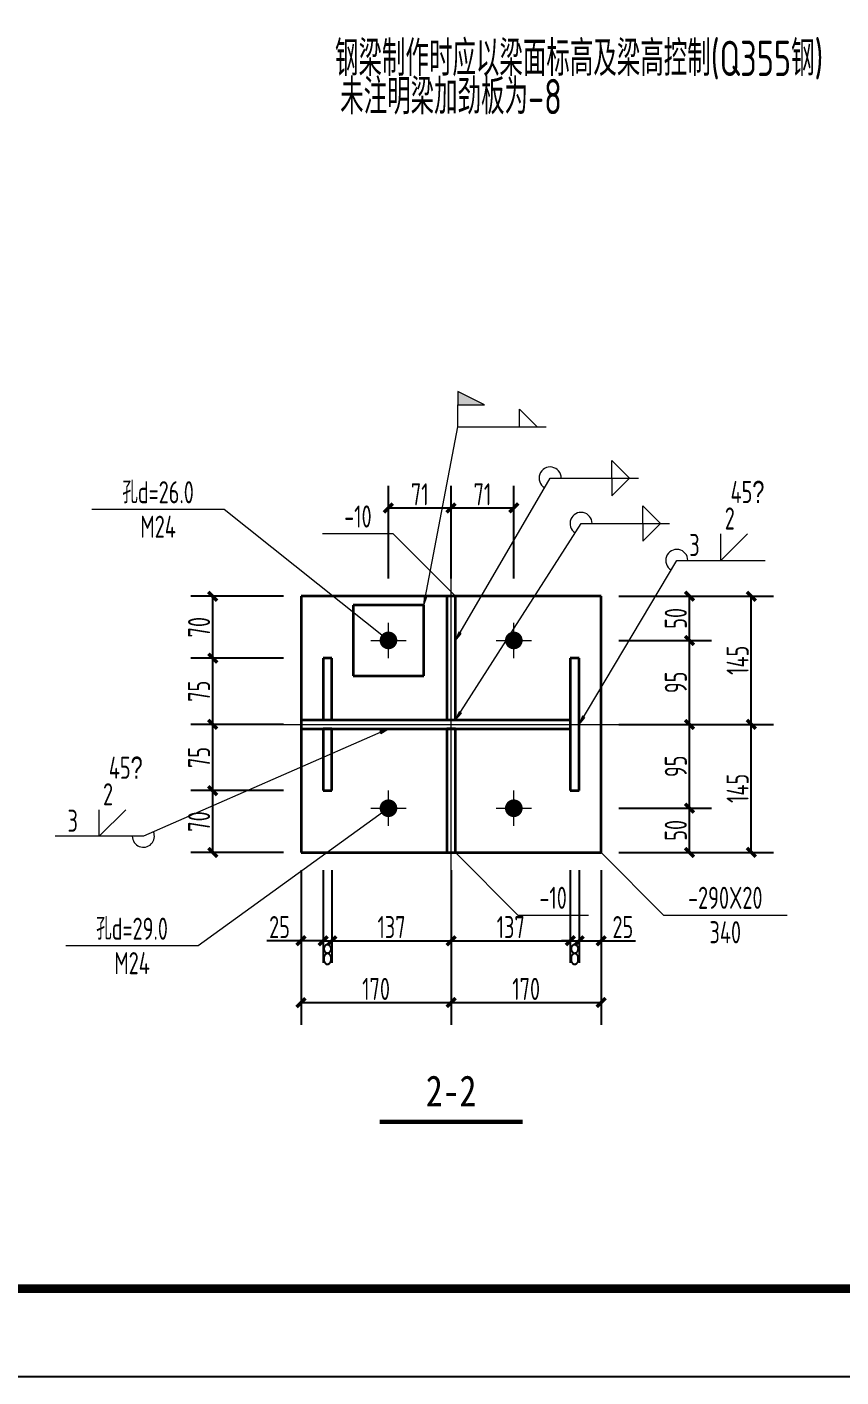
# Model space of a CAD drawing. Extents: x 1885024 to 3341100, y 16453725 to 19955423.
# Drawn here: x 3177465 to 3186685, y 18409516 to 18424800 of the extents above; entities that cross this region are included whole.
import ezdxf
from ezdxf.enums import TextEntityAlignment as Align

# ---------------------------------------------------------------- set-up
doc = ezdxf.new("R2010")
doc.units = 0
doc.header["$LTSCALE"] = 1000
doc.header["$MEASUREMENT"] = 0
doc.linetypes.add('线型2', pattern=[1850, 1200, -300, 50, -300])
doc.layers.get('Defpoints').update_dxf_attribs({"color": 250})
for name, color, linetype, lineweight in [('10', 7, 'Continuous', 35), ('20', 2, 'Continuous', 35), ('尺寸标注', 9, 'Continuous', 18), ('焊缝标注', 9, 'Continuous', 18), ('螺栓孔标注', 9, 'Continuous', 18), ('钢板标注', 9, 'Continuous', 18)]:
    doc.layers.add(name, color=color, linetype=linetype, lineweight=lineweight)
doc.layers.add('THICK', color=6, linetype='Continuous')
doc.layers.add('TK', color=4, linetype='Continuous')
doc.styles.add('FromPkpm', font='Pkpmeng', dxfattribs={"width": 0.7, "bigfont": 'hztxt'})
doc.styles.add('TSSD_REIN', font='tssdeng.shx', dxfattribs={"width": 0.7, "bigfont": 'tssdchn.shx'})
doc.styles.add('黑体', font='simhei.ttf', dxfattribs={"width": 0.8})
doc.dimstyles.new('Pkpm_1.00', dxfattribs={"dimtxt": 250, "dimasz": 100, "dimexe": 250, "dimexo": 0.0625, "dimgap": 30, "dimtad": 1, "dimdec": 0, "dimrnd": 5, "dimzin": 0, "dimdsep": 46, "dimtxsty": 'FromPkpm', "dimblk1": 'ARCHTICK', "dimblk2": 'ARCHTICK', "dimsah": 1, "dimcen": 0.09, "dimadec": 0, "dimazin": 0, "dimtfac": 1, "dimtdec": 0, "dimtix": 1, "dimtmove": 2, "dimatfit": 1, "dimfxl": 0, "dimtolj": 1, "dimtzin": 0, "dimarcsym": 0})

# ---------------------------------------------------------------- blocks, each defined once
blk = doc.blocks.new('GeYuanFrame_35276122', base_point=(18.76, 4.34))
at = {"layer": 'TK'}
blk.add_lwpolyline([(18.76, 424.34), (612.76, 424.34), (612.76, 4.34), (18.76, 4.34), (18.76, 424.34)], dxfattribs=at)
at = {"layer": 'TK', "const_width": 1}
blk.add_lwpolyline([(602.76, 414.34), (43.76, 414.34), (43.76, 14.34), (602.76, 14.34)], close=True, dxfattribs=at)
blk = doc.blocks.new('_ArchTick')
at = {"color": 0, "linetype": 'ByBlock', "const_width": 0.4}
blk.add_lwpolyline([(-0.5, -0.5), (0.5, 0.5)], dxfattribs=at)
blk = doc.blocks.new('*D233')
at = {"layer": 'Defpoints', "color": 0, "linetype": 'Continuous'}
for p in [(3180569, 18415455), (3180819, 18415455), (3180819, 18414455)]:
    blk.add_point(p, dxfattribs=at)
at = {"layer": '尺寸标注', "color": 0, "linetype": 'Continuous', "lineweight": -2}
for p, q in [((3180569, 18415255), (3180569, 18414205)), ((3180819, 18415255), (3180819, 18414205)), ((3180569, 18414455), (3180180, 18414455)), ((3180819, 18414455), (3180569, 18414455))]:
    blk.add_line(p, q, dxfattribs=at)
at = {"layer": '尺寸标注', "color": 0, "linetype": 'Continuous', "lineweight": -2, "xscale": 100, "yscale": 100, "zscale": 100, "rotation": 180}
blk.add_blockref('_ArchTick', (3180569, 18414455), dxfattribs=at)
at = {"layer": '尺寸标注', "color": 0, "linetype": 'Continuous', "lineweight": -2, "xscale": 100, "yscale": 100, "zscale": 100}
blk.add_blockref('_ArchTick', (3180819, 18414455), dxfattribs=at)
at = {"layer": '尺寸标注', "color": 0, "linetype": 'Continuous', "lineweight": 18, "insert": (3180325, 18414610), "char_height": 250, "attachment_point": 5, "style": 'FromPkpm'}
blk.add_mtext('\\A1;25', dxfattribs=at)
blk = doc.blocks.new('*D234')
at = {"layer": 'Defpoints', "color": 0, "linetype": 'Continuous'}
for p in [(3180819, 18415455), (3180919, 18415455), (3180919, 18414455)]:
    blk.add_point(p, dxfattribs=at)
at = {"layer": '尺寸标注', "color": 0, "linetype": 'Continuous', "lineweight": -2}
for p, q in [((3180819, 18415255), (3180819, 18414205)), ((3180919, 18415255), (3180919, 18414205)), ((3180819, 18414455), (3180719, 18414455)), ((3180819, 18414455), (3180919, 18414455)), ((3180919, 18414455), (3181019, 18414455))]:
    blk.add_line(p, q, dxfattribs=at)
at = {"layer": '尺寸标注', "color": 0, "linetype": 'Continuous', "lineweight": -2, "xscale": 100, "yscale": 100, "zscale": 100}
blk.add_blockref('_ArchTick', (3180819, 18414455), dxfattribs=at)
at = {"layer": '尺寸标注', "color": 0, "linetype": 'Continuous', "lineweight": -2, "xscale": 100, "yscale": 100, "zscale": 100, "rotation": 180}
blk.add_blockref('_ArchTick', (3180919, 18414455), dxfattribs=at)
at = {"layer": '尺寸标注', "color": 0, "linetype": 'Continuous', "lineweight": 18, "insert": (3180869, 18414300), "char_height": 250, "attachment_point": 5, "style": 'FromPkpm'}
blk.add_mtext('\\A1;8', dxfattribs=at)
blk = doc.blocks.new('*D235')
at = {"layer": 'Defpoints', "color": 0, "linetype": 'Continuous'}
for p in [(3180919, 18415455), (3182269, 18415455), (3182269, 18414455)]:
    blk.add_point(p, dxfattribs=at)
at = {"layer": '尺寸标注', "color": 0, "linetype": 'Continuous', "lineweight": -2}
for p, q in [((3180919, 18415255), (3180919, 18414205)), ((3182269, 18415255), (3182269, 18414205)), ((3180919, 18414455), (3182269, 18414455))]:
    blk.add_line(p, q, dxfattribs=at)
at = {"layer": '尺寸标注', "color": 0, "linetype": 'Continuous', "lineweight": -2, "xscale": 100, "yscale": 100, "zscale": 100, "rotation": 180}
blk.add_blockref('_ArchTick', (3180919, 18414455), dxfattribs=at)
at = {"layer": '尺寸标注', "color": 0, "linetype": 'Continuous', "lineweight": -2, "xscale": 100, "yscale": 100, "zscale": 100}
blk.add_blockref('_ArchTick', (3182269, 18414455), dxfattribs=at)
at = {"layer": '尺寸标注', "color": 0, "linetype": 'Continuous', "lineweight": 18, "insert": (3181594, 18414610), "char_height": 250, "attachment_point": 5, "style": 'FromPkpm'}
blk.add_mtext('\\A1;137', dxfattribs=at)
blk = doc.blocks.new('*D236')
at = {"layer": 'Defpoints', "color": 0, "linetype": 'Continuous'}
for p in [(3182269, 18415455), (3183619, 18415455), (3183619, 18414455)]:
    blk.add_point(p, dxfattribs=at)
at = {"layer": '尺寸标注', "color": 0, "linetype": 'Continuous', "lineweight": -2}
for p, q in [((3182269, 18415255), (3182269, 18414205)), ((3183619, 18415255), (3183619, 18414205)), ((3182269, 18414455), (3183619, 18414455))]:
    blk.add_line(p, q, dxfattribs=at)
at = {"layer": '尺寸标注', "color": 0, "linetype": 'Continuous', "lineweight": -2, "xscale": 100, "yscale": 100, "zscale": 100, "rotation": 180}
blk.add_blockref('_ArchTick', (3182269, 18414455), dxfattribs=at)
at = {"layer": '尺寸标注', "color": 0, "linetype": 'Continuous', "lineweight": -2, "xscale": 100, "yscale": 100, "zscale": 100}
blk.add_blockref('_ArchTick', (3183619, 18414455), dxfattribs=at)
at = {"layer": '尺寸标注', "color": 0, "linetype": 'Continuous', "lineweight": 18, "insert": (3182944, 18414610), "char_height": 250, "attachment_point": 5, "style": 'FromPkpm'}
blk.add_mtext('\\A1;137', dxfattribs=at)
blk = doc.blocks.new('*D237')
at = {"layer": 'Defpoints', "color": 0, "linetype": 'Continuous'}
for p in [(3183619, 18415455), (3183719, 18415455), (3183719, 18414455)]:
    blk.add_point(p, dxfattribs=at)
at = {"layer": '尺寸标注', "color": 0, "linetype": 'Continuous', "lineweight": -2}
for p, q in [((3183619, 18415255), (3183619, 18414205)), ((3183719, 18415255), (3183719, 18414205)), ((3183619, 18414455), (3183519, 18414455)), ((3183619, 18414455), (3183719, 18414455)), ((3183719, 18414455), (3183819, 18414455))]:
    blk.add_line(p, q, dxfattribs=at)
at = {"layer": '尺寸标注', "color": 0, "linetype": 'Continuous', "lineweight": -2, "xscale": 100, "yscale": 100, "zscale": 100}
blk.add_blockref('_ArchTick', (3183619, 18414455), dxfattribs=at)
at = {"layer": '尺寸标注', "color": 0, "linetype": 'Continuous', "lineweight": -2, "xscale": 100, "yscale": 100, "zscale": 100, "rotation": 180}
blk.add_blockref('_ArchTick', (3183719, 18414455), dxfattribs=at)
at = {"layer": '尺寸标注', "color": 0, "linetype": 'Continuous', "lineweight": 18, "insert": (3183669, 18414300), "char_height": 250, "attachment_point": 5, "style": 'FromPkpm'}
blk.add_mtext('\\A1;8', dxfattribs=at)
blk = doc.blocks.new('*D238')
at = {"layer": 'Defpoints', "color": 0, "linetype": 'Continuous'}
for p in [(3183719, 18415455), (3183969, 18415455), (3183969, 18414455)]:
    blk.add_point(p, dxfattribs=at)
at = {"layer": '尺寸标注', "color": 0, "linetype": 'Continuous', "lineweight": -2}
for p, q in [((3183719, 18415255), (3183719, 18414205)), ((3183969, 18415255), (3183969, 18414205)), ((3183719, 18414455), (3183969, 18414455)), ((3183969, 18414455), (3184358, 18414455))]:
    blk.add_line(p, q, dxfattribs=at)
at = {"layer": '尺寸标注', "color": 0, "linetype": 'Continuous', "lineweight": -2, "xscale": 100, "yscale": 100, "zscale": 100, "rotation": 180}
blk.add_blockref('_ArchTick', (3183719, 18414455), dxfattribs=at)
at = {"layer": '尺寸标注', "color": 0, "linetype": 'Continuous', "lineweight": -2, "xscale": 100, "yscale": 100, "zscale": 100}
blk.add_blockref('_ArchTick', (3183969, 18414455), dxfattribs=at)
at = {"layer": '尺寸标注', "color": 0, "linetype": 'Continuous', "lineweight": 18, "insert": (3184214, 18414610), "char_height": 250, "attachment_point": 5, "style": 'FromPkpm'}
blk.add_mtext('\\A1;25', dxfattribs=at)
blk = doc.blocks.new('*D239')
at = {"layer": 'Defpoints', "color": 0, "linetype": 'Continuous'}
for p in [(3180569, 18415455), (3182269, 18415455), (3182269, 18413755)]:
    blk.add_point(p, dxfattribs=at)
at = {"layer": '尺寸标注', "color": 0, "linetype": 'Continuous', "lineweight": -2}
for p, q in [((3180569, 18415255), (3180569, 18413505)), ((3182269, 18415255), (3182269, 18413505)), ((3180569, 18413755), (3182269, 18413755))]:
    blk.add_line(p, q, dxfattribs=at)
at = {"layer": '尺寸标注', "color": 0, "linetype": 'Continuous', "lineweight": -2, "xscale": 100, "yscale": 100, "zscale": 100, "rotation": 180}
blk.add_blockref('_ArchTick', (3180569, 18413755), dxfattribs=at)
at = {"layer": '尺寸标注', "color": 0, "linetype": 'Continuous', "lineweight": -2, "xscale": 100, "yscale": 100, "zscale": 100}
blk.add_blockref('_ArchTick', (3182269, 18413755), dxfattribs=at)
at = {"layer": '尺寸标注', "color": 0, "linetype": 'Continuous', "lineweight": 18, "insert": (3181419, 18413910), "char_height": 250, "attachment_point": 5, "style": 'FromPkpm'}
blk.add_mtext('\\A1;170', dxfattribs=at)
blk = doc.blocks.new('*D240')
at = {"layer": 'Defpoints', "color": 0, "linetype": 'Continuous'}
for p in [(3182269, 18415455), (3183969, 18415455), (3183969, 18413755)]:
    blk.add_point(p, dxfattribs=at)
at = {"layer": '尺寸标注', "color": 0, "linetype": 'Continuous', "lineweight": -2}
for p, q in [((3182269, 18415255), (3182269, 18413505)), ((3183969, 18415255), (3183969, 18413505)), ((3182269, 18413755), (3183969, 18413755))]:
    blk.add_line(p, q, dxfattribs=at)
at = {"layer": '尺寸标注', "color": 0, "linetype": 'Continuous', "lineweight": -2, "xscale": 100, "yscale": 100, "zscale": 100, "rotation": 180}
blk.add_blockref('_ArchTick', (3182269, 18413755), dxfattribs=at)
at = {"layer": '尺寸标注', "color": 0, "linetype": 'Continuous', "lineweight": -2, "xscale": 100, "yscale": 100, "zscale": 100}
blk.add_blockref('_ArchTick', (3183969, 18413755), dxfattribs=at)
at = {"layer": '尺寸标注', "color": 0, "linetype": 'Continuous', "lineweight": 18, "insert": (3183119, 18413910), "char_height": 250, "attachment_point": 5, "style": 'FromPkpm'}
blk.add_mtext('\\A1;170', dxfattribs=at)
blk = doc.blocks.new('*D241')
at = {"layer": 'Defpoints', "color": 0, "linetype": 'Continuous'}
for p in [(3182269, 18419355), (3181559, 18418355), (3182269, 18418355)]:
    blk.add_point(p, dxfattribs=at)
at = {"layer": '尺寸标注', "color": 0, "linetype": 'Continuous', "lineweight": -2}
for p, q in [((3181559, 18418555), (3181559, 18419605)), ((3182269, 18418555), (3182269, 18419605)), ((3181559, 18419355), (3182269, 18419355))]:
    blk.add_line(p, q, dxfattribs=at)
at = {"layer": '尺寸标注', "color": 0, "linetype": 'Continuous', "lineweight": -2, "xscale": 100, "yscale": 100, "zscale": 100, "rotation": 180}
blk.add_blockref('_ArchTick', (3181559, 18419355), dxfattribs=at)
at = {"layer": '尺寸标注', "color": 0, "linetype": 'Continuous', "lineweight": -2, "xscale": 100, "yscale": 100, "zscale": 100}
blk.add_blockref('_ArchTick', (3182269, 18419355), dxfattribs=at)
at = {"layer": '尺寸标注', "color": 0, "linetype": 'Continuous', "lineweight": 18, "insert": (3181914, 18419510), "char_height": 250, "attachment_point": 5, "style": 'FromPkpm'}
blk.add_mtext('\\A1;71', dxfattribs=at)
blk = doc.blocks.new('*D242')
at = {"layer": 'Defpoints', "color": 0, "linetype": 'Continuous'}
for p in [(3182979, 18419355), (3182269, 18418355), (3182979, 18418355)]:
    blk.add_point(p, dxfattribs=at)
at = {"layer": '尺寸标注', "color": 0, "linetype": 'Continuous', "lineweight": -2}
for p, q in [((3182269, 18418555), (3182269, 18419605)), ((3182979, 18418555), (3182979, 18419605)), ((3182269, 18419355), (3182979, 18419355))]:
    blk.add_line(p, q, dxfattribs=at)
at = {"layer": '尺寸标注', "color": 0, "linetype": 'Continuous', "lineweight": -2, "xscale": 100, "yscale": 100, "zscale": 100, "rotation": 180}
blk.add_blockref('_ArchTick', (3182269, 18419355), dxfattribs=at)
at = {"layer": '尺寸标注', "color": 0, "linetype": 'Continuous', "lineweight": -2, "xscale": 100, "yscale": 100, "zscale": 100}
blk.add_blockref('_ArchTick', (3182979, 18419355), dxfattribs=at)
at = {"layer": '尺寸标注', "color": 0, "linetype": 'Continuous', "lineweight": 18, "insert": (3182624, 18419510), "char_height": 250, "attachment_point": 5, "style": 'FromPkpm'}
blk.add_mtext('\\A1;71', dxfattribs=at)
blk = doc.blocks.new('*D243')
at = {"layer": 'Defpoints', "color": 0, "linetype": 'Continuous'}
for p in [(3183969, 18415955), (3184969, 18415955), (3183969, 18415455)]:
    blk.add_point(p, dxfattribs=at)
at = {"layer": '尺寸标注', "color": 0, "linetype": 'Continuous', "lineweight": -2}
for p, q in [((3184169, 18415955), (3185219, 18415955)), ((3184969, 18415455), (3184969, 18415955)), ((3184169, 18415455), (3185219, 18415455))]:
    blk.add_line(p, q, dxfattribs=at)
at = {"layer": '尺寸标注', "color": 0, "linetype": 'Continuous', "lineweight": -2, "xscale": 100, "yscale": 100, "zscale": 100}
for p, rotation in [((3184969, 18415955), 90), ((3184969, 18415455), 270)]:
    blk.add_blockref('_ArchTick', p, dxfattribs=dict(at, rotation=rotation))
at = {"layer": '尺寸标注', "color": 0, "linetype": 'Continuous', "lineweight": 18, "insert": (3184814, 18415705), "char_height": 250, "attachment_point": 5, "rotation": 90, "style": 'FromPkpm'}
blk.add_mtext('\\A1;50', dxfattribs=at)
blk = doc.blocks.new('*D244')
at = {"layer": 'Defpoints', "color": 0, "linetype": 'Continuous'}
for p in [(3183969, 18416905), (3184969, 18416905), (3183969, 18415955)]:
    blk.add_point(p, dxfattribs=at)
at = {"layer": '尺寸标注', "color": 0, "linetype": 'Continuous', "lineweight": -2}
for p, q in [((3184169, 18416905), (3185219, 18416905)), ((3184969, 18415955), (3184969, 18416905)), ((3184169, 18415955), (3185219, 18415955))]:
    blk.add_line(p, q, dxfattribs=at)
at = {"layer": '尺寸标注', "color": 0, "linetype": 'Continuous', "lineweight": -2, "xscale": 100, "yscale": 100, "zscale": 100}
for p, rotation in [((3184969, 18416905), 90), ((3184969, 18415955), 270)]:
    blk.add_blockref('_ArchTick', p, dxfattribs=dict(at, rotation=rotation))
at = {"layer": '尺寸标注', "color": 0, "linetype": 'Continuous', "lineweight": 18, "insert": (3184814, 18416430), "char_height": 250, "attachment_point": 5, "rotation": 90, "style": 'FromPkpm'}
blk.add_mtext('\\A1;95', dxfattribs=at)
blk = doc.blocks.new('*D245')
at = {"layer": 'Defpoints', "color": 0, "linetype": 'Continuous'}
for p in [(3183969, 18417855), (3184969, 18417855), (3183969, 18416905)]:
    blk.add_point(p, dxfattribs=at)
at = {"layer": '尺寸标注', "color": 0, "linetype": 'Continuous', "lineweight": -2}
for p, q in [((3184169, 18417855), (3185219, 18417855)), ((3184969, 18416905), (3184969, 18417855)), ((3184169, 18416905), (3185219, 18416905))]:
    blk.add_line(p, q, dxfattribs=at)
at = {"layer": '尺寸标注', "color": 0, "linetype": 'Continuous', "lineweight": -2, "xscale": 100, "yscale": 100, "zscale": 100}
for p, rotation in [((3184969, 18417855), 90), ((3184969, 18416905), 270)]:
    blk.add_blockref('_ArchTick', p, dxfattribs=dict(at, rotation=rotation))
at = {"layer": '尺寸标注', "color": 0, "linetype": 'Continuous', "lineweight": 18, "insert": (3184814, 18417380), "char_height": 250, "attachment_point": 5, "rotation": 90, "style": 'FromPkpm'}
blk.add_mtext('\\A1;95', dxfattribs=at)
blk = doc.blocks.new('*D246')
at = {"layer": 'Defpoints', "color": 0, "linetype": 'Continuous'}
for p in [(3183969, 18418355), (3184969, 18418355), (3183969, 18417855)]:
    blk.add_point(p, dxfattribs=at)
at = {"layer": '尺寸标注', "color": 0, "linetype": 'Continuous', "lineweight": -2}
for p, q in [((3184169, 18418355), (3185219, 18418355)), ((3184969, 18417855), (3184969, 18418355)), ((3184169, 18417855), (3185219, 18417855))]:
    blk.add_line(p, q, dxfattribs=at)
at = {"layer": '尺寸标注', "color": 0, "linetype": 'Continuous', "lineweight": -2, "xscale": 100, "yscale": 100, "zscale": 100}
for p, rotation in [((3184969, 18418355), 90), ((3184969, 18417855), 270)]:
    blk.add_blockref('_ArchTick', p, dxfattribs=dict(at, rotation=rotation))
at = {"layer": '尺寸标注', "color": 0, "linetype": 'Continuous', "lineweight": 18, "insert": (3184814, 18418105), "char_height": 250, "attachment_point": 5, "rotation": 90, "style": 'FromPkpm'}
blk.add_mtext('\\A1;50', dxfattribs=at)
blk = doc.blocks.new('*D247')
at = {"layer": 'Defpoints', "color": 0, "linetype": 'Continuous'}
for p in [(3183969, 18416905), (3185669, 18416905), (3183969, 18415455)]:
    blk.add_point(p, dxfattribs=at)
at = {"layer": '尺寸标注', "color": 0, "linetype": 'Continuous', "lineweight": -2}
for p, q in [((3184169, 18416905), (3185919, 18416905)), ((3185669, 18415455), (3185669, 18416905)), ((3184169, 18415455), (3185919, 18415455))]:
    blk.add_line(p, q, dxfattribs=at)
at = {"layer": '尺寸标注', "color": 0, "linetype": 'Continuous', "lineweight": -2, "xscale": 100, "yscale": 100, "zscale": 100}
for p, rotation in [((3185669, 18416905), 90), ((3185669, 18415455), 270)]:
    blk.add_blockref('_ArchTick', p, dxfattribs=dict(at, rotation=rotation))
at = {"layer": '尺寸标注', "color": 0, "linetype": 'Continuous', "lineweight": 18, "insert": (3185514, 18416180), "char_height": 250, "attachment_point": 5, "rotation": 90, "style": 'FromPkpm'}
blk.add_mtext('\\A1;145', dxfattribs=at)
blk = doc.blocks.new('*D248')
at = {"layer": 'Defpoints', "color": 0, "linetype": 'Continuous'}
for p in [(3183969, 18418355), (3185669, 18418355), (3183969, 18416905)]:
    blk.add_point(p, dxfattribs=at)
at = {"layer": '尺寸标注', "color": 0, "linetype": 'Continuous', "lineweight": -2}
for p, q in [((3184169, 18418355), (3185919, 18418355)), ((3185669, 18416905), (3185669, 18418355)), ((3184169, 18416905), (3185919, 18416905))]:
    blk.add_line(p, q, dxfattribs=at)
at = {"layer": '尺寸标注', "color": 0, "linetype": 'Continuous', "lineweight": -2, "xscale": 100, "yscale": 100, "zscale": 100}
for p, rotation in [((3185669, 18418355), 90), ((3185669, 18416905), 270)]:
    blk.add_blockref('_ArchTick', p, dxfattribs=dict(at, rotation=rotation))
at = {"layer": '尺寸标注', "color": 0, "linetype": 'Continuous', "lineweight": 18, "insert": (3185514, 18417630), "char_height": 250, "attachment_point": 5, "rotation": 90, "style": 'FromPkpm'}
blk.add_mtext('\\A1;145', dxfattribs=at)
blk = doc.blocks.new('*D249')
at = {"layer": 'Defpoints', "color": 0, "linetype": 'Continuous'}
for p in [(3179569, 18416155), (3180569, 18416155), (3180569, 18415455)]:
    blk.add_point(p, dxfattribs=at)
at = {"layer": '尺寸标注', "color": 0, "linetype": 'Continuous', "lineweight": -2}
for p, q in [((3180369, 18416155), (3179319, 18416155)), ((3179569, 18415455), (3179569, 18416155)), ((3180369, 18415455), (3179319, 18415455))]:
    blk.add_line(p, q, dxfattribs=at)
at = {"layer": '尺寸标注', "color": 0, "linetype": 'Continuous', "lineweight": -2, "xscale": 100, "yscale": 100, "zscale": 100}
for p, rotation in [((3179569, 18416155), 90), ((3179569, 18415455), 270)]:
    blk.add_blockref('_ArchTick', p, dxfattribs=dict(at, rotation=rotation))
at = {"layer": '尺寸标注', "color": 0, "linetype": 'Continuous', "lineweight": 18, "insert": (3179414, 18415805), "char_height": 250, "attachment_point": 5, "rotation": 90, "style": 'FromPkpm'}
blk.add_mtext('\\A1;70', dxfattribs=at)
blk = doc.blocks.new('*D250')
at = {"layer": 'Defpoints', "color": 0, "linetype": 'Continuous'}
for p in [(3179569, 18416905), (3180569, 18416905), (3180569, 18416155)]:
    blk.add_point(p, dxfattribs=at)
at = {"layer": '尺寸标注', "color": 0, "linetype": 'Continuous', "lineweight": -2}
for p, q in [((3180369, 18416905), (3179319, 18416905)), ((3179569, 18416155), (3179569, 18416905)), ((3180369, 18416155), (3179319, 18416155))]:
    blk.add_line(p, q, dxfattribs=at)
at = {"layer": '尺寸标注', "color": 0, "linetype": 'Continuous', "lineweight": -2, "xscale": 100, "yscale": 100, "zscale": 100}
for p, rotation in [((3179569, 18416905), 90), ((3179569, 18416155), 270)]:
    blk.add_blockref('_ArchTick', p, dxfattribs=dict(at, rotation=rotation))
at = {"layer": '尺寸标注', "color": 0, "linetype": 'Continuous', "lineweight": 18, "insert": (3179414, 18416530), "char_height": 250, "attachment_point": 5, "rotation": 90, "style": 'FromPkpm'}
blk.add_mtext('\\A1;75', dxfattribs=at)
blk = doc.blocks.new('*D251')
at = {"layer": 'Defpoints', "color": 0, "linetype": 'Continuous'}
for p in [(3179569, 18417655), (3180569, 18417655), (3180569, 18416905)]:
    blk.add_point(p, dxfattribs=at)
at = {"layer": '尺寸标注', "color": 0, "linetype": 'Continuous', "lineweight": -2}
for p, q in [((3180369, 18417655), (3179319, 18417655)), ((3179569, 18416905), (3179569, 18417655)), ((3180369, 18416905), (3179319, 18416905))]:
    blk.add_line(p, q, dxfattribs=at)
at = {"layer": '尺寸标注', "color": 0, "linetype": 'Continuous', "lineweight": -2, "xscale": 100, "yscale": 100, "zscale": 100}
for p, rotation in [((3179569, 18417655), 90), ((3179569, 18416905), 270)]:
    blk.add_blockref('_ArchTick', p, dxfattribs=dict(at, rotation=rotation))
at = {"layer": '尺寸标注', "color": 0, "linetype": 'Continuous', "lineweight": 18, "insert": (3179414, 18417280), "char_height": 250, "attachment_point": 5, "rotation": 90, "style": 'FromPkpm'}
blk.add_mtext('\\A1;75', dxfattribs=at)
blk = doc.blocks.new('*D252')
at = {"layer": 'Defpoints', "color": 0, "linetype": 'Continuous'}
for p in [(3179569, 18418355), (3180569, 18418355), (3180569, 18417655)]:
    blk.add_point(p, dxfattribs=at)
at = {"layer": '尺寸标注', "color": 0, "linetype": 'Continuous', "lineweight": -2}
for p, q in [((3180369, 18418355), (3179319, 18418355)), ((3179569, 18417655), (3179569, 18418355)), ((3180369, 18417655), (3179319, 18417655))]:
    blk.add_line(p, q, dxfattribs=at)
at = {"layer": '尺寸标注', "color": 0, "linetype": 'Continuous', "lineweight": -2, "xscale": 100, "yscale": 100, "zscale": 100}
for p, rotation in [((3179569, 18418355), 90), ((3179569, 18417655), 270)]:
    blk.add_blockref('_ArchTick', p, dxfattribs=dict(at, rotation=rotation))
at = {"layer": '尺寸标注', "color": 0, "linetype": 'Continuous', "lineweight": 18, "insert": (3179414, 18418005), "char_height": 250, "attachment_point": 5, "rotation": 90, "style": 'FromPkpm'}
blk.add_mtext('\\A1;70', dxfattribs=at)

msp = doc.modelspace()

# ---------------------------------------------------------------- hatches: boundary and pattern name
at = {"layer": '焊缝标注'}
for points in [[(3182345.4, 18420522), (3182645.4, 18420522), (3182345.4, 18420672)], [(3181959.2, 18418255.3), (3181992.7, 18418350.7), (3181963.2, 18418356.4)], [(3182319.2, 18417855.3), (3182382.5, 18417934.2), (3182356.6, 18417949.3)], [(3182319.2, 18416955.3), (3182385.7, 18417031.5), (3182360.4, 18417047.7)], [(3183719.2, 18416905.3), (3183783.3, 18416983.6), (3183757.5, 18416998.9)], [(3181559.2, 18416855.3), (3181461.6, 18416828.9), (3181473.6, 18416801.5)]]:
    msp.add_hatch(color=2, dxfattribs=at).paths.add_polyline_path(points)

# ---------------------------------------------------------------- linework, layer by layer
at = {"layer": '10', "linetype": '线型2', "lineweight": 18, "ltscale": 100}
for p, q in [((3182269.2, 18414955.3), (3182269.2, 18418855.3)), ((3180069.2, 18416905.3), (3184469.2, 18416905.3))]:
    msp.add_line(p, q, dxfattribs=at)
at = {"layer": '10', "lineweight": 18, "ltscale": 100}
for p, q in [((3181559.2, 18417655.3), (3181559.2, 18418055.3)), ((3182979.2, 18417655.3), (3182979.2, 18418055.3)), ((3181359.2, 18417855.3), (3181759.2, 18417855.3)), ((3182779.2, 18417855.3), (3183179.2, 18417855.3)), ((3181559.2, 18415755.3), (3181559.2, 18416155.3)), ((3182979.2, 18415755.3), (3182979.2, 18416155.3)), ((3181359.2, 18415955.3), (3181759.2, 18415955.3)), ((3182779.2, 18415955.3), (3183179.2, 18415955.3))]:
    msp.add_line(p, q, dxfattribs=at)
at = {"layer": '10', "color": 2, "lineweight": 35, "ltscale": 100}
for p, q in [((3180919.2, 18417655.3), (3180819.2, 18417655.3)), ((3180819.2, 18417655.3), (3180819.2, 18416955.3)), ((3180919.2, 18416955.3), (3180919.2, 18417655.3)), ((3183719.2, 18417655.3), (3183619.2, 18417655.3)), ((3183619.2, 18417655.3), (3183619.2, 18416155.3)), ((3183719.2, 18416155.3), (3183719.2, 18417655.3)), ((3180569.2, 18416955.3), (3183619.2, 18416955.3)), ((3180819.2, 18416955.3), (3180919.2, 18416955.3)), ((3180569.2, 18416855.3), (3183619.2, 18416855.3)), ((3180919.2, 18416855.3), (3180819.2, 18416855.3)), ((3180819.2, 18416855.3), (3180819.2, 18416155.3)), ((3180919.2, 18416155.3), (3180919.2, 18416855.3)), ((3180819.2, 18416155.3), (3180919.2, 18416155.3)), ((3183619.2, 18416155.3), (3183719.2, 18416155.3))]:
    msp.add_line(p, q, dxfattribs=at)
at = {"layer": '10', "color": 1, "ltscale": 100, "const_width": 100}
for points in [[(3181609.2, 18417855.3, 1), (3181509.2, 18417855.3, 1)], [(3183029.2, 18417855.3, 1), (3182929.2, 18417855.3, 1)], [(3181609.2, 18415955.3, 1), (3181509.2, 18415955.3, 1)], [(3183029.2, 18415955.3, 1), (3182929.2, 18415955.3, 1)]]:
    msp.add_lwpolyline(points, format="xyb", close=True, dxfattribs=at)
at = {"layer": '10', "lineweight": 35, "ltscale": 100, "const_width": 50}
msp.add_lwpolyline([(3181459.2, 18412405.3), (3183079.2, 18412405.3)], dxfattribs=at)
at = {"layer": '20', "lineweight": 35, "ltscale": 100}
for p, q in [((3183969.2, 18418355.3), (3180569.2, 18418355.3)), ((3180569.2, 18418355.3), (3180569.2, 18415455.3)), ((3182319.2, 18418355.3), (3182219.2, 18418355.3)), ((3182219.2, 18418355.3), (3182219.2, 18416955.3)), ((3182319.2, 18416955.3), (3182319.2, 18418355.3)), ((3183969.2, 18415455.3), (3183969.2, 18418355.3)), ((3181959.2, 18418255.3), (3181159.2, 18418255.3)), ((3181159.2, 18418255.3), (3181159.2, 18417455.3)), ((3181959.2, 18417455.3), (3181959.2, 18418255.3)), ((3181159.2, 18417455.3), (3181959.2, 18417455.3)), ((3182219.2, 18416955.3), (3182319.2, 18416955.3)), ((3182319.2, 18416855.3), (3182219.2, 18416855.3)), ((3182219.2, 18416855.3), (3182219.2, 18415455.3)), ((3182319.2, 18415455.3), (3182319.2, 18416855.3)), ((3180569.2, 18415455.3), (3183969.2, 18415455.3)), ((3182219.2, 18415455.3), (3182319.2, 18415455.3))]:
    msp.add_line(p, q, dxfattribs=at)
at = {"layer": '焊缝标注', "color": 2, "lineweight": 18, "ltscale": 100}
for p, q in [((3182345.4, 18420272), (3182345.4, 18420522)), ((3183045.4, 18420472), (3183245.4, 18420272)), ((3183045.4, 18420272), (3183045.4, 18420472)), ((3181959.2, 18418255.3), (3182345.4, 18420272)), ((3182345.4, 18420272), (3183345.4, 18420272)), ((3184090.7, 18419893.9), (3184290.7, 18419693.9)), ((3184090.7, 18419693.9), (3184090.7, 18419893.9)), ((3182319.2, 18417855.3), (3183390.7, 18419693.9)), ((3183390.7, 18419693.9), (3184390.7, 18419693.9)), ((3184090.7, 18419493.9), (3184290.7, 18419693.9)), ((3184090.7, 18419693.9), (3184090.7, 18419493.9)), ((3184441.1, 18419380), (3184641.1, 18419180)), ((3184441.1, 18419180), (3184441.1, 18419380)), ((3182319.2, 18416955.3), (3183741.1, 18419180)), ((3183741.1, 18419180), (3184741.1, 18419180)), ((3184441.1, 18418980), (3184641.1, 18419180)), ((3184441.1, 18419180), (3184441.1, 18418980)), ((3185325.3, 18418760.9), (3185325.3, 18419060.9)), ((3185325.3, 18418760.9), (3185625.3, 18419060.9)), ((3183719.2, 18416905.3), (3184825.3, 18418760.9)), ((3184825.3, 18418760.9), (3185825.3, 18418760.9)), ((3181559.2, 18416855.3), (3178783.1, 18415638.8)), ((3178283.1, 18415638.8), (3178283.1, 18415938.8)), ((3178283.1, 18415638.8), (3178583.1, 18415938.8)), ((3178783.1, 18415638.8), (3177783.1, 18415638.8))]:
    msp.add_line(p, q, dxfattribs=at)
at = {"layer": '焊缝标注', "color": 2, "linetype": 'Continuous'}
for points in [[(3182345.4, 18420522), (3182645.4, 18420522), (3182345.4, 18420672)], [(3181959.2, 18418255.3), (3181992.7, 18418350.7), (3181963.2, 18418356.4)], [(3182319.2, 18417855.3), (3182382.5, 18417934.2), (3182356.6, 18417949.3)], [(3182319.2, 18416955.3), (3182385.7, 18417031.5), (3182360.4, 18417047.7)], [(3183719.2, 18416905.3), (3183783.3, 18416983.6), (3183757.5, 18416998.9)], [(3181559.2, 18416855.3), (3181461.6, 18416828.9), (3181473.6, 18416801.5)]]:
    msp.add_lwpolyline(points, close=True, dxfattribs=at)
at = {"layer": '焊缝标注', "color": 2, "lineweight": 18, "ltscale": 100}
for centre, start, end in [((3183390.7, 18419693.9), 0, 239.76501), ((3183741.1, 18419180), 0, 237.41406), ((3184825.3, 18418760.9), 0, 239.19942), ((3178783.1, 18415638.8), 180, 23.66456)]:
    msp.add_arc(centre, 125, start, end, dxfattribs=at)
at = {"layer": '螺栓孔标注', "color": 3, "lineweight": 18, "ltscale": 100}
for p, q in [((3179700, 18419337.7), (3178200, 18419337.7)), ((3181559.2, 18417855.3), (3179700, 18419337.7)), ((3181559.2, 18415955.3), (3179405.2, 18414396.5)), ((3179405.2, 18414396.5), (3177905.2, 18414396.5))]:
    msp.add_line(p, q, dxfattribs=at)
at = {"layer": '螺栓孔标注', "color": 3, "ltscale": 100, "const_width": 10}
for points in [[(3181564.2, 18417855.3, 1), (3181554.2, 18417855.3, 1)], [(3181564.2, 18415955.3, 1), (3181554.2, 18415955.3, 1)]]:
    msp.add_lwpolyline(points, format="xyb", close=True, dxfattribs=at)
at = {"layer": '钢板标注', "lineweight": 18, "ltscale": 100}
for p, q in [((3181612.9, 18419063.3), (3180812.9, 18419063.3)), ((3182319.2, 18418355.3), (3181612.9, 18419063.3)), ((3182319.2, 18415455.3), (3183024.3, 18414746.3)), ((3183969.2, 18415455.3), (3184674.3, 18414746.3)), ((3183024.3, 18414746.3), (3183824.3, 18414746.3)), ((3184674.3, 18414746.3), (3186074.3, 18414746.3))]:
    msp.add_line(p, q, dxfattribs=at)
at = {"layer": '钢板标注', "ltscale": 100, "const_width": 10}
for points in [[(3182324.2, 18418355.3, 1), (3182314.2, 18418355.3, 1)], [(3182324.2, 18415455.3, 1), (3182314.2, 18415455.3, 1)], [(3183974.2, 18415455.3, 1), (3183964.2, 18415455.3, 1)]]:
    msp.add_lwpolyline(points, format="xyb", close=True, dxfattribs=at)

# ---------------------------------------------------------------- block references
at = {"xscale": 100, "yscale": 100, "zscale": 100}
msp.add_blockref('GeYuanFrame_35276122', (3164088.7, 18409516.2), dxfattribs=at)

# ---------------------------------------------------------------- texts
at = {"layer": '10', "lineweight": 25, "style": '黑体', "width": 0.8}
msp.add_text('2-2', height=350, dxfattribs=at).set_placement((3182269.2, 18412755.3), align=Align.MIDDLE_CENTER)
at = {"layer": 'THICK', "style": 'TSSD_REIN', "width": 0.7}
for s, p in [('钢梁制作时应以梁面标高及梁高控制(Q355钢)', (3180953.9, 18424245.2, -600)), ('未注明梁加劲板为-8', (3181012.3, 18423812.2))]:
    msp.add_text(s, height=400, dxfattribs=at).set_placement(p)
at = {"layer": '焊缝标注', "color": 2, "lineweight": 25, "style": 'FromPkpm', "width": 0.7}
for s, p in [('45\x8a', (3185625.3, 18419410.9)), ('2', (3185425.3, 18419110.9)), ('3', (3185025.3, 18418810.9)), ('45\x8a', (3178583.1, 18416288.8)), ('2', (3178383.1, 18415988.8)), ('3', (3177983.1, 18415688.8))]:
    msp.add_text(s, height=250, dxfattribs=at).set_placement(p, align=Align.CENTER)
at = {"layer": '螺栓孔标注', "color": 3, "lineweight": 25, "style": 'FromPkpm', "width": 0.7}
for s, p in [('孔d=26.0', (3178950, 18419407.7)), ('孔d=29.0', (3178655.2, 18414466.5))]:
    msp.add_text(s, height=250, dxfattribs=at).set_placement(p, align=Align.CENTER)
for p in [(3178950, 18419267.7), (3178655.2, 18414326.5)]:
    msp.add_text('M24', height=250, dxfattribs=at).set_placement(p, align=Align.TOP_CENTER)
at = {"layer": '钢板标注', "lineweight": 25, "style": 'FromPkpm', "width": 0.7}
for s, p in [('-10', (3181212.9, 18419133.3)), ('-10', (3183424.3, 18414816.3)), ('-290X20', (3185374.3, 18414816.3))]:
    msp.add_text(s, height=250, dxfattribs=at).set_placement(p, align=Align.CENTER)
msp.add_text('340', height=250, dxfattribs=at).set_placement((3185374.3, 18414676.3), align=Align.TOP_CENTER)

# ---------------------------------------------------------------- dimensions: what is measured, and where the dimension line sits
at = {"layer": '尺寸标注', "linetype": 'Continuous', "lineweight": 18}
for base, p1, p2, text, override, picture, middle in [((3182269.2, 18419355.3), (3181559.2, 18418355.3), (3182269.2, 18418355.3), '71', {"dimexo": 200, "dimtad": 1, "dimjust": 0, "dimtih": 0, "dimtoh": 0, "dimtmove": 0, "dimatfit": 3}, '*D241', (3181914.2, 18419510.3)), ((3182979.2, 18419355.3), (3182269.2, 18418355.3), (3182979.2, 18418355.3), '71', {"dimexo": 200, "dimtad": 1, "dimjust": 0, "dimtih": 0, "dimtoh": 0, "dimtmove": 0, "dimatfit": 3}, '*D242', (3182624.2, 18419510.3)), ((3180819.2, 18414455.3), (3180569.2, 18415455.3), (3180819.2, 18415455.3), '25', {"dimexo": 200, "dimtad": 1, "dimjust": 1, "dimtih": 0, "dimtoh": 0, "dimtix": 0, "dimtmove": 0, "dimatfit": 3}, '*D233', (3180324.7, 18414610.3)), ((3182269.2, 18413755.3), (3180569.2, 18415455.3), (3182269.2, 18415455.3), '170', {"dimexo": 200, "dimtad": 1, "dimjust": 0, "dimtih": 0, "dimtoh": 0, "dimtmove": 0, "dimatfit": 3}, '*D239', (3181419.2, 18413910.3)), ((3180919.2, 18414455.3), (3180819.2, 18415455.3), (3180919.2, 18415455.3), '8', {"dimexo": 200, "dimtad": 2, "dimjust": 0, "dimtih": 0, "dimtoh": 0, "dimtmove": 0, "dimatfit": 3}, '*D234', (3180869.2, 18414300.3)), ((3182269.2, 18414455.3), (3180919.2, 18415455.3), (3182269.2, 18415455.3), '137', {"dimexo": 200, "dimtad": 1, "dimjust": 0, "dimtih": 0, "dimtoh": 0, "dimtmove": 0, "dimatfit": 3}, '*D235', (3181594.2, 18414610.3)), ((3183619.2, 18414455.3), (3182269.2, 18415455.3), (3183619.2, 18415455.3), '137', {"dimexo": 200, "dimtad": 1, "dimjust": 0, "dimtih": 0, "dimtoh": 0, "dimtmove": 0, "dimatfit": 3}, '*D236', (3182944.2, 18414610.3)), ((3183969.2, 18413755.3), (3182269.2, 18415455.3), (3183969.2, 18415455.3), '170', {"dimexo": 200, "dimtad": 1, "dimjust": 0, "dimtih": 0, "dimtoh": 0, "dimtmove": 0, "dimatfit": 3}, '*D240', (3183119.2, 18413910.3)), ((3183719.2, 18414455.3), (3183619.2, 18415455.3), (3183719.2, 18415455.3), '8', {"dimexo": 200, "dimtad": 2, "dimjust": 0, "dimtih": 0, "dimtoh": 0, "dimtmove": 0, "dimatfit": 3}, '*D237', (3183669.2, 18414300.3)), ((3183969.2, 18414455.3), (3183719.2, 18415455.3), (3183969.2, 18415455.3), '25', {"dimexo": 200, "dimtad": 1, "dimjust": 2, "dimtih": 0, "dimtoh": 0, "dimtix": 0, "dimtmove": 0, "dimatfit": 3}, '*D238', (3184213.6, 18414610.3))]:
    dim = msp.add_linear_dim(base=base, p1=p1, p2=p2, text=text, dimstyle='Pkpm_1.00', override=override, dxfattribs=at)
    dim.commit()
    dim.dimension.update_dxf_attribs({"geometry": picture, "text_midpoint": middle})
for base, p1, p2, text, override, picture, middle in [((3179569.2, 18418355.3), (3180569.2, 18417655.3), (3180569.2, 18418355.3), '70', {"dimexo": 200, "dimtad": 2, "dimjust": 0, "dimtih": 0, "dimtoh": 0, "dimtmove": 0, "dimatfit": 3}, '*D252', (3179414.2, 18418005.3)), ((3184969.2, 18418355.3), (3183969.2, 18417855.3), (3183969.2, 18418355.3), '50', {"dimexo": 200, "dimtad": 1, "dimjust": 0, "dimtih": 0, "dimtoh": 0, "dimtmove": 0, "dimatfit": 3}, '*D246', (3184814.2, 18418105.3)), ((3185669.2, 18418355.3), (3183969.2, 18416905.3), (3183969.2, 18418355.3), '145', {"dimexo": 200, "dimtad": 1, "dimjust": 0, "dimtih": 0, "dimtoh": 0, "dimtmove": 0, "dimatfit": 3}, '*D248', (3185514.2, 18417630.3)), ((3184969.2, 18417855.3), (3183969.2, 18416905.3), (3183969.2, 18417855.3), '95', {"dimexo": 200, "dimtad": 1, "dimjust": 0, "dimtih": 0, "dimtoh": 0, "dimtmove": 0, "dimatfit": 3}, '*D245', (3184814.2, 18417380.3)), ((3179569.2, 18417655.3), (3180569.2, 18416905.3), (3180569.2, 18417655.3), '75', {"dimexo": 200, "dimtad": 1, "dimjust": 0, "dimtih": 0, "dimtoh": 0, "dimtmove": 0, "dimatfit": 3}, '*D251', (3179414.2, 18417280.3)), ((3179569.2, 18416905.3), (3180569.2, 18416155.3), (3180569.2, 18416905.3), '75', {"dimexo": 200, "dimtad": 1, "dimjust": 0, "dimtih": 0, "dimtoh": 0, "dimtmove": 0, "dimatfit": 3}, '*D250', (3179414.2, 18416530.3)), ((3184969.2, 18416905.3), (3183969.2, 18415955.3), (3183969.2, 18416905.3), '95', {"dimexo": 200, "dimtad": 1, "dimjust": 0, "dimtih": 0, "dimtoh": 0, "dimtmove": 0, "dimatfit": 3}, '*D244', (3184814.2, 18416430.3)), ((3185669.2, 18416905.3), (3183969.2, 18415455.3), (3183969.2, 18416905.3), '145', {"dimexo": 200, "dimtad": 1, "dimjust": 0, "dimtih": 0, "dimtoh": 0, "dimtmove": 0, "dimatfit": 3}, '*D247', (3185514.2, 18416180.3)), ((3179569.2, 18416155.3), (3180569.2, 18415455.3), (3180569.2, 18416155.3), '70', {"dimexo": 200, "dimtad": 2, "dimjust": 0, "dimtih": 0, "dimtoh": 0, "dimtmove": 0, "dimatfit": 3}, '*D249', (3179414.2, 18415805.3)), ((3184969.2, 18415955.3), (3183969.2, 18415455.3), (3183969.2, 18415955.3), '50', {"dimexo": 200, "dimtad": 1, "dimjust": 0, "dimtih": 0, "dimtoh": 0, "dimtmove": 0, "dimatfit": 3}, '*D243', (3184814.2, 18415705.3))]:
    dim = msp.add_linear_dim(base=base, p1=p1, p2=p2, angle=90, text=text, dimstyle='Pkpm_1.00', override=override, dxfattribs=at)
    dim.commit()
    dim.dimension.update_dxf_attribs({"geometry": picture, "text_midpoint": middle})

doc.saveas('drawing.dxf')
